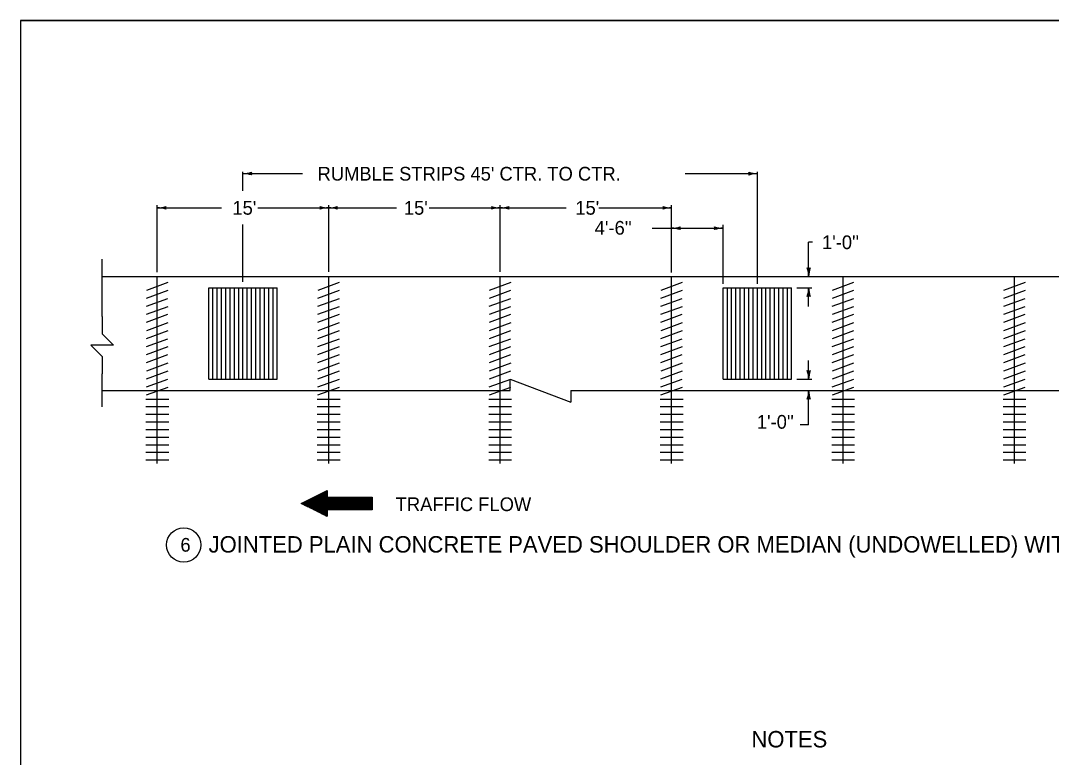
# Model space of a CAD drawing. Extents: x 1007 to 1035.5, y 1000.5 to 1021.5.
# Drawn here: x 1007 to 1022.03, y 1010.75 to 1021.5 of the extents above; entities that cross this region are included whole.
import ezdxf

# ---------------------------------------------------------------- set-up
doc = ezdxf.new("R2010")
doc.units = 0
for name, color, linetype in [('Level 1', 7, 'Continuous'), ('Level 10', 7, 'Continuous'), ('Level 11', 7, 'Continuous')]:
    doc.layers.add(name, color=color, linetype=linetype)

msp = doc.modelspace()

# ---------------------------------------------------------------- linework, layer by layer
at = {"layer": 'Level 1'}
for p, q in [((1010.242, 1019.016), (1010.242, 1019.294)), ((1017.742, 1017.66), (1017.742, 1019.294)), ((1010.242, 1019.268), (1011.111, 1019.268)), ((1016.688, 1019.268), (1017.742, 1019.268)), ((1008.992, 1017.83), (1008.992, 1018.805)), ((1008.992, 1018.768), (1009.928, 1018.768)), ((1010.459, 1018.768), (1011.492, 1018.768)), ((1011.492, 1017.833), (1011.492, 1018.805)), ((1011.492, 1018.768), (1012.483, 1018.768)), ((1012.958, 1018.768), (1013.992, 1018.768)), ((1013.992, 1017.833), (1013.992, 1018.805)), ((1013.992, 1018.768), (1014.955, 1018.768)), ((1015.43, 1018.768), (1016.492, 1018.768)), ((1016.492, 1017.825), (1016.492, 1018.806)), ((1010.242, 1017.689), (1010.242, 1018.527)), ((1016.206, 1018.471), (1017.242, 1018.471)), ((1017.242, 1017.658), (1017.242, 1018.519)), ((1018.49, 1017.768), (1018.49, 1018.268)), ((1018.546, 1018.268), (1018.49, 1018.268)), ((1008.19, 1017.182), (1008.19, 1018.018)), ((1008.19, 1017.768), (1021.742, 1017.768)), ((1008.838, 1017.569), (1009.151, 1017.683)), ((1008.992, 1017.274), (1008.992, 1017.768)), ((1011.338, 1017.569), (1011.651, 1017.683)), ((1011.492, 1017.274), (1011.492, 1017.768)), ((1013.838, 1017.569), (1014.151, 1017.683)), ((1013.992, 1017.274), (1013.992, 1017.768)), ((1016.338, 1017.569), (1016.651, 1017.683)), ((1016.492, 1017.274), (1016.492, 1017.768)), ((1018.838, 1017.569), (1019.151, 1017.683)), ((1018.992, 1017.274), (1018.992, 1017.768)), ((1021.338, 1017.569), (1021.651, 1017.683)), ((1021.492, 1017.274), (1021.492, 1017.768)), ((1021.742, 1017.768), (1034.71, 1017.768)), ((1008.836, 1017.451), (1009.15, 1017.565)), ((1009.742, 1016.268), (1009.742, 1017.601)), ((1009.742, 1017.601), (1010.742, 1017.601)), ((1009.805, 1016.268), (1009.805, 1017.601)), ((1009.867, 1016.268), (1009.867, 1017.601)), ((1009.93, 1016.268), (1009.93, 1017.601)), ((1009.992, 1016.268), (1009.992, 1017.601)), ((1010.055, 1016.268), (1010.055, 1017.601)), ((1010.117, 1016.268), (1010.117, 1017.601)), ((1010.18, 1016.268), (1010.18, 1017.601)), ((1010.242, 1016.268), (1010.242, 1017.601)), ((1010.305, 1016.268), (1010.305, 1017.601)), ((1010.367, 1016.268), (1010.367, 1017.601)), ((1010.43, 1016.268), (1010.43, 1017.601)), ((1010.492, 1016.268), (1010.492, 1017.601)), ((1010.555, 1016.268), (1010.555, 1017.601)), ((1010.617, 1016.268), (1010.617, 1017.601)), ((1010.68, 1016.268), (1010.68, 1017.601)), ((1010.742, 1016.268), (1010.742, 1017.601)), ((1011.336, 1017.451), (1011.65, 1017.565)), ((1013.836, 1017.451), (1014.15, 1017.565)), ((1016.336, 1017.451), (1016.65, 1017.565)), ((1017.242, 1016.268), (1017.242, 1017.601)), ((1017.242, 1017.601), (1018.242, 1017.601)), ((1017.305, 1016.268), (1017.305, 1017.601)), ((1017.367, 1016.268), (1017.367, 1017.601)), ((1017.43, 1016.268), (1017.43, 1017.601)), ((1017.492, 1016.268), (1017.492, 1017.601)), ((1017.555, 1016.268), (1017.555, 1017.601)), ((1017.617, 1016.268), (1017.617, 1017.601)), ((1017.68, 1016.268), (1017.68, 1017.601)), ((1017.742, 1016.268), (1017.742, 1017.601)), ((1017.805, 1016.268), (1017.805, 1017.601)), ((1017.867, 1016.268), (1017.867, 1017.601)), ((1017.93, 1016.268), (1017.93, 1017.601)), ((1017.992, 1016.268), (1017.992, 1017.601)), ((1018.055, 1016.268), (1018.055, 1017.601)), ((1018.117, 1016.268), (1018.117, 1017.601)), ((1018.18, 1016.268), (1018.18, 1017.601)), ((1018.242, 1016.268), (1018.242, 1017.601)), ((1018.32, 1017.601), (1018.537, 1017.601)), ((1018.49, 1017.327), (1018.49, 1017.601)), ((1018.836, 1017.451), (1019.15, 1017.565)), ((1021.336, 1017.451), (1021.65, 1017.565)), ((1008.834, 1017.333), (1009.148, 1017.447)), ((1008.836, 1017.217), (1009.149, 1017.331)), ((1011.334, 1017.333), (1011.648, 1017.447)), ((1011.336, 1017.217), (1011.649, 1017.331)), ((1013.834, 1017.333), (1014.148, 1017.447)), ((1013.836, 1017.217), (1014.149, 1017.331)), ((1016.334, 1017.333), (1016.648, 1017.447)), ((1016.336, 1017.217), (1016.649, 1017.331)), ((1018.834, 1017.333), (1019.148, 1017.447)), ((1018.836, 1017.217), (1019.149, 1017.331)), ((1021.334, 1017.333), (1021.648, 1017.447)), ((1021.336, 1017.217), (1021.649, 1017.331)), ((1008.835, 1017.101), (1009.148, 1017.215)), ((1008.992, 1016.686), (1008.992, 1017.274)), ((1011.335, 1017.101), (1011.648, 1017.215)), ((1011.492, 1016.686), (1011.492, 1017.274)), ((1013.835, 1017.101), (1014.148, 1017.215)), ((1013.992, 1016.686), (1013.992, 1017.274)), ((1016.335, 1017.101), (1016.648, 1017.215)), ((1016.492, 1016.686), (1016.492, 1017.274)), ((1018.835, 1017.101), (1019.148, 1017.215)), ((1018.992, 1016.686), (1018.992, 1017.274)), ((1021.335, 1017.101), (1021.648, 1017.215)), ((1021.492, 1016.686), (1021.492, 1017.274)), ((1008.838, 1016.981), (1009.151, 1017.095)), ((1011.338, 1016.981), (1011.651, 1017.095)), ((1013.838, 1016.981), (1014.151, 1017.095)), ((1016.338, 1016.981), (1016.651, 1017.095)), ((1018.838, 1016.981), (1019.151, 1017.095)), ((1021.338, 1016.981), (1021.651, 1017.095)), ((1008.836, 1016.863), (1009.15, 1016.977)), ((1011.336, 1016.863), (1011.65, 1016.977)), ((1013.836, 1016.863), (1014.15, 1016.977)), ((1016.336, 1016.863), (1016.65, 1016.977)), ((1018.836, 1016.863), (1019.15, 1016.977)), ((1021.336, 1016.863), (1021.65, 1016.977)), ((1008.834, 1016.744), (1009.148, 1016.858)), ((1008.836, 1016.629), (1009.149, 1016.743)), ((1011.334, 1016.744), (1011.648, 1016.858)), ((1011.336, 1016.629), (1011.649, 1016.743)), ((1013.834, 1016.744), (1014.148, 1016.858)), ((1013.836, 1016.629), (1014.149, 1016.743)), ((1016.334, 1016.744), (1016.648, 1016.858)), ((1016.336, 1016.629), (1016.649, 1016.743)), ((1018.834, 1016.744), (1019.148, 1016.858)), ((1018.836, 1016.629), (1019.149, 1016.743)), ((1021.334, 1016.744), (1021.648, 1016.858)), ((1021.336, 1016.629), (1021.649, 1016.743)), ((1008.835, 1016.513), (1009.148, 1016.627)), ((1008.992, 1016.075), (1008.992, 1016.686)), ((1011.335, 1016.513), (1011.648, 1016.627)), ((1011.492, 1016.075), (1011.492, 1016.686)), ((1013.835, 1016.513), (1014.148, 1016.627)), ((1013.992, 1016.075), (1013.992, 1016.686)), ((1016.335, 1016.513), (1016.648, 1016.627)), ((1016.492, 1016.075), (1016.492, 1016.686)), ((1018.835, 1016.513), (1019.148, 1016.627)), ((1018.992, 1016.075), (1018.992, 1016.686)), ((1021.335, 1016.513), (1021.648, 1016.627)), ((1021.492, 1016.075), (1021.492, 1016.686)), ((1008.838, 1016.392), (1009.151, 1016.506)), ((1011.338, 1016.392), (1011.651, 1016.506)), ((1013.838, 1016.392), (1014.151, 1016.506)), ((1016.338, 1016.392), (1016.651, 1016.506)), ((1018.49, 1016.268), (1018.49, 1016.542)), ((1018.838, 1016.392), (1019.151, 1016.506)), ((1021.338, 1016.392), (1021.651, 1016.506)), ((1008.19, 1015.867), (1008.19, 1016.349)), ((1008.836, 1016.275), (1009.15, 1016.389)), ((1011.336, 1016.275), (1011.65, 1016.389)), ((1013.836, 1016.275), (1014.15, 1016.389)), ((1016.336, 1016.275), (1016.65, 1016.389)), ((1018.836, 1016.275), (1019.15, 1016.389)), ((1021.336, 1016.275), (1021.65, 1016.389)), ((1008.834, 1016.156), (1009.148, 1016.27)), ((1008.836, 1016.04), (1009.149, 1016.154)), ((1009.742, 1016.268), (1010.742, 1016.268)), ((1011.334, 1016.156), (1011.648, 1016.27)), ((1011.336, 1016.04), (1011.649, 1016.154)), ((1013.834, 1016.156), (1014.148, 1016.27)), ((1013.836, 1016.04), (1014.149, 1016.154)), ((1014.136, 1016.101), (1014.136, 1016.268)), ((1014.136, 1016.268), (1015.024, 1015.935)), ((1016.334, 1016.156), (1016.648, 1016.27)), ((1016.336, 1016.04), (1016.649, 1016.154)), ((1017.242, 1016.268), (1018.242, 1016.268)), ((1018.32, 1016.268), (1018.537, 1016.268)), ((1018.834, 1016.156), (1019.148, 1016.27)), ((1018.836, 1016.04), (1019.149, 1016.154)), ((1021.334, 1016.156), (1021.648, 1016.27)), ((1021.336, 1016.04), (1021.649, 1016.154)), ((1008.19, 1016.101), (1014.136, 1016.101)), ((1008.826, 1015.979), (1009.159, 1015.979)), ((1008.992, 1015.979), (1008.992, 1016.075)), ((1008.992, 1015.036), (1008.992, 1015.979)), ((1011.326, 1015.979), (1011.659, 1015.979)), ((1011.492, 1015.979), (1011.492, 1016.075)), ((1011.492, 1015.036), (1011.492, 1015.979)), ((1013.826, 1015.979), (1014.159, 1015.979)), ((1013.992, 1015.979), (1013.992, 1016.075)), ((1013.992, 1015.036), (1013.992, 1015.979)), ((1015.024, 1016.101), (1015.024, 1015.935)), ((1015.024, 1016.101), (1021.179, 1016.101)), ((1016.326, 1015.979), (1016.659, 1015.979)), ((1016.492, 1015.979), (1016.492, 1016.075)), ((1016.492, 1015.036), (1016.492, 1015.979)), ((1018.49, 1015.601), (1018.49, 1016.101)), ((1018.826, 1015.979), (1019.159, 1015.979)), ((1018.992, 1015.979), (1018.992, 1016.075)), ((1018.992, 1015.036), (1018.992, 1015.979)), ((1019.694, 1016.101), (1027.542, 1016.101)), ((1021.326, 1015.979), (1021.659, 1015.979)), ((1021.492, 1015.979), (1021.492, 1016.075)), ((1021.492, 1015.036), (1021.492, 1015.979)), ((1008.826, 1015.868), (1009.159, 1015.868)), ((1011.326, 1015.868), (1011.659, 1015.868)), ((1013.826, 1015.868), (1014.159, 1015.868)), ((1016.326, 1015.868), (1016.659, 1015.868)), ((1018.826, 1015.868), (1019.159, 1015.868)), ((1021.326, 1015.868), (1021.659, 1015.868)), ((1008.826, 1015.757), (1009.159, 1015.757)), ((1011.326, 1015.757), (1011.659, 1015.757)), ((1013.826, 1015.757), (1014.159, 1015.757)), ((1016.326, 1015.757), (1016.659, 1015.757)), ((1018.826, 1015.757), (1019.159, 1015.757)), ((1021.326, 1015.757), (1021.659, 1015.757)), ((1008.826, 1015.646), (1009.159, 1015.646)), ((1008.826, 1015.535), (1009.159, 1015.535)), ((1011.326, 1015.646), (1011.659, 1015.646)), ((1011.326, 1015.535), (1011.659, 1015.535)), ((1013.826, 1015.646), (1014.159, 1015.646)), ((1013.826, 1015.535), (1014.159, 1015.535)), ((1016.326, 1015.646), (1016.659, 1015.646)), ((1016.326, 1015.535), (1016.659, 1015.535)), ((1018.49, 1015.601), (1018.365, 1015.601)), ((1018.826, 1015.646), (1019.159, 1015.646)), ((1018.826, 1015.535), (1019.159, 1015.535)), ((1021.326, 1015.646), (1021.659, 1015.646)), ((1021.326, 1015.535), (1021.659, 1015.535)), ((1008.826, 1015.424), (1009.159, 1015.424)), ((1011.326, 1015.424), (1011.659, 1015.424)), ((1013.826, 1015.424), (1014.159, 1015.424)), ((1016.326, 1015.424), (1016.659, 1015.424)), ((1018.826, 1015.424), (1019.159, 1015.424)), ((1021.326, 1015.424), (1021.659, 1015.424)), ((1008.826, 1015.313), (1009.159, 1015.313)), ((1011.326, 1015.313), (1011.659, 1015.313)), ((1013.826, 1015.313), (1014.159, 1015.313)), ((1016.326, 1015.313), (1016.659, 1015.313)), ((1018.826, 1015.313), (1019.159, 1015.313)), ((1021.326, 1015.313), (1021.659, 1015.313)), ((1008.826, 1015.202), (1009.159, 1015.202)), ((1008.826, 1015.09), (1009.159, 1015.09)), ((1011.326, 1015.202), (1011.659, 1015.202)), ((1011.326, 1015.09), (1011.659, 1015.09)), ((1013.826, 1015.202), (1014.159, 1015.202)), ((1013.826, 1015.09), (1014.159, 1015.09)), ((1016.326, 1015.202), (1016.659, 1015.202)), ((1016.326, 1015.09), (1016.659, 1015.09)), ((1018.826, 1015.202), (1019.159, 1015.202)), ((1018.826, 1015.09), (1019.159, 1015.09)), ((1021.326, 1015.202), (1021.659, 1015.202)), ((1021.326, 1015.09), (1021.659, 1015.09))]:
    msp.add_line(p, q, dxfattribs=at)
for points in [[(1008.19, 1017.182), (1008.19, 1016.932), (1008.356, 1016.766), (1008.023, 1016.766), (1008.19, 1016.599), (1008.19, 1016.349)], [(1011.43, 1014.624), (1011.468, 1014.624)], [(1011.449, 1014.633), (1011.468, 1014.633)], [(1011.468, 1014.643), (1011.468, 1014.643)], [(1011.138, 1014.479), (1012.124, 1014.479)], [(1011.157, 1014.488), (1012.124, 1014.488)], [(1011.176, 1014.497), (1012.124, 1014.497)], [(1011.195, 1014.507), (1012.124, 1014.507)], [(1011.214, 1014.516), (1012.124, 1014.516)], [(1011.233, 1014.526), (1012.124, 1014.526)], [(1011.251, 1014.535), (1012.124, 1014.535)], [(1011.27, 1014.544), (1012.124, 1014.544)], [(1011.28, 1014.549), (1012.124, 1014.549)], [(1011.298, 1014.558), (1011.468, 1014.558)], [(1011.317, 1014.568), (1011.468, 1014.568)], [(1011.336, 1014.577), (1011.468, 1014.577)], [(1011.355, 1014.587), (1011.468, 1014.587)], [(1011.374, 1014.596), (1011.468, 1014.596)], [(1011.393, 1014.605), (1011.468, 1014.605)], [(1011.411, 1014.615), (1011.468, 1014.615)], [(1011.101, 1014.46), (1012.124, 1014.46)], [(1011.104, 1014.451), (1012.124, 1014.451)], [(1011.12, 1014.469), (1012.124, 1014.469)], [(1011.12, 1014.469), (1012.124, 1014.469)], [(1011.123, 1014.441), (1012.124, 1014.441)], [(1011.141, 1014.432), (1012.124, 1014.432)], [(1011.16, 1014.422), (1012.124, 1014.422)], [(1011.179, 1014.413), (1012.124, 1014.413)], [(1011.197, 1014.404), (1012.124, 1014.404)], [(1011.216, 1014.394), (1012.124, 1014.394)], [(1011.235, 1014.385), (1012.124, 1014.385)], [(1011.254, 1014.376), (1012.124, 1014.376)], [(1011.272, 1014.366), (1012.124, 1014.366)], [(1011.291, 1014.357), (1011.468, 1014.357)], [(1011.31, 1014.347), (1011.468, 1014.347)], [(1011.31, 1014.347), (1011.468, 1014.347)], [(1011.328, 1014.338), (1011.468, 1014.338)], [(1011.347, 1014.329), (1011.468, 1014.329)], [(1011.366, 1014.319), (1011.468, 1014.319)], [(1011.384, 1014.31), (1011.468, 1014.31)], [(1011.403, 1014.301), (1011.468, 1014.301)], [(1011.422, 1014.291), (1011.468, 1014.291)], [(1011.44, 1014.282), (1011.468, 1014.282)], [(1011.459, 1014.272), (1011.468, 1014.272)]]:
    msp.add_lwpolyline(points, dxfattribs=at)
for points in [[(1011.093, 1014.456), (1011.468, 1014.643), (1011.468, 1014.549), (1012.124, 1014.549), (1012.124, 1014.362), (1011.468, 1014.362), (1011.468, 1014.268)], [(1012.124, 1014.362), (1011.468, 1014.362), (1011.468, 1014.268), (1011.093, 1014.456), (1011.468, 1014.643), (1011.468, 1014.549), (1012.124, 1014.549)]]:
    msp.add_lwpolyline(points, close=True, dxfattribs=at)
msp.add_circle((1009.379, 1013.85), 0.25, dxfattribs=at)
for centre, radius, start, end in [((1010.242, 1019.658), 0.391, 270, 288.6688), ((1010.391, 1019.268), 0.0312, 138.7746, 220.8913), ((1017.594, 1019.268), 0.0312, 318.7746, 40.8913), ((1017.742, 1019.658), 0.391, 251.3472, 269.9939), ((1010.242, 1018.877), 0.391, 71.3472, 89.9939), ((1010.242, 1019.658), 0.391, 269.9878, 270), ((1017.742, 1018.877), 0.391, 90, 108.6688), ((1017.742, 1018.877), 0.391, 89.9878, 90), ((1008.992, 1019.158), 0.391, 270, 288.6688), ((1008.992, 1018.377), 0.391, 71.3472, 89.9939), ((1008.992, 1019.158), 0.391, 269.9878, 270), ((1009.141, 1018.768), 0.0312, 138.7746, 220.8913), ((1011.344, 1018.768), 0.0312, 318.7746, 40.8913), ((1011.492, 1019.158), 0.391, 251.3472, 269.9939), ((1011.492, 1018.377), 0.391, 90, 108.6688), ((1011.492, 1019.158), 0.391, 270, 288.6688), ((1011.492, 1018.377), 0.391, 89.9878, 90), ((1011.492, 1018.377), 0.391, 71.3472, 89.9939), ((1011.492, 1019.158), 0.391, 269.9878, 270), ((1011.641, 1018.768), 0.0312, 138.7746, 220.8913), ((1013.844, 1018.768), 0.0312, 318.7746, 40.8913), ((1013.992, 1019.158), 0.391, 251.3472, 269.9939), ((1013.992, 1018.377), 0.391, 90, 108.6688), ((1013.992, 1019.158), 0.391, 270, 288.6688), ((1013.992, 1018.377), 0.391, 89.9878, 90), ((1013.992, 1018.377), 0.391, 71.3472, 89.9939), ((1013.992, 1019.158), 0.391, 269.9878, 270), ((1014.141, 1018.768), 0.0312, 138.7746, 220.8913), ((1016.344, 1018.768), 0.0312, 318.7746, 40.8913), ((1016.492, 1019.158), 0.391, 251.3472, 269.9939), ((1016.492, 1018.377), 0.391, 90, 108.6688), ((1016.492, 1018.377), 0.391, 89.9878, 90), ((1016.492, 1018.861), 0.391, 270, 288.6688), ((1016.492, 1018.08), 0.391, 71.3472, 89.9939), ((1016.492, 1018.861), 0.391, 269.9878, 270), ((1016.641, 1018.471), 0.0312, 138.7746, 220.8913), ((1017.094, 1018.471), 0.0312, 318.7746, 40.8913), ((1017.242, 1018.861), 0.391, 251.3472, 269.9939), ((1017.242, 1018.08), 0.391, 90, 108.6688), ((1017.242, 1018.08), 0.391, 89.9878, 90), ((1018.49, 1017.916), 0.0312, 228.7746, 310.8913), ((1018.1, 1017.768), 0.391, 0, 18.6688), ((1018.881, 1017.768), 0.391, 161.3472, 179.9939), ((1018.1, 1017.768), 0.391, 359.9878, 0), ((1018.1, 1017.601), 0.391, 341.3472, 359.9939), ((1018.49, 1017.453), 0.0312, 48.7746, 130.8913), ((1018.881, 1017.601), 0.391, 180, 198.6688), ((1018.881, 1017.601), 0.391, 179.9878, 180), ((1018.49, 1016.416), 0.0312, 228.7746, 310.8913), ((1018.1, 1016.268), 0.391, 0, 18.6688), ((1018.881, 1016.268), 0.391, 161.3472, 179.9939), ((1018.1, 1016.268), 0.391, 359.9878, 0), ((1018.1, 1016.101), 0.391, 341.3472, 359.9939), ((1018.49, 1015.953), 0.0312, 48.7746, 130.8913), ((1018.881, 1016.101), 0.391, 180, 198.6688), ((1018.881, 1016.101), 0.391, 179.9878, 180)]:
    msp.add_arc(centre, radius, start, end, dxfattribs=at)
at = {"layer": 'Level 10'}
for q in [(1035.5, 1021.5), (1007, 1000.5)]:
    msp.add_line((1007, 1021.5), q, dxfattribs=at)
at = {"layer": 'Level 11'}
msp.add_lwpolyline([(1007, 1000.5), (1035.5, 1000.5), (1035.5, 1021.5), (1007, 1021.5)], close=True, dxfattribs=at)

# ---------------------------------------------------------------- texts
at = {"layer": 'Level 1'}
for s, height, p in [("RUMBLE STRIPS 45' CTR. TO CTR.", 0.2, (1011.33, 1019.166)), ("15'", 0.2, (1010.088, 1018.668)), ("15'", 0.2, (1012.588, 1018.668)), ("15'", 0.2, (1015.088, 1018.668)), ("4'-6''", 0.2, (1015.371, 1018.377)), ("1'-0''", 0.2, (1018.685, 1018.166)), ("1'-0''", 0.2, (1017.735, 1015.546)), ('TRAFFIC FLOW', 0.2, (1012.469, 1014.344)), ('6', 0.2, (1009.33, 1013.752)), ('JOINTED PLAIN CONCRETE PAVED SHOULDER OR MEDIAN (UNDOWELLED) WITH JOINTED PLAIN CONCRETE MAINLINE PAVEMENT', 0.24, (1009.741, 1013.739)), ('NOTES', 0.24, (1017.656, 1010.896))]:
    msp.add_text(s, height=height, dxfattribs=at).set_placement(p)

doc.saveas('drawing.dxf')
